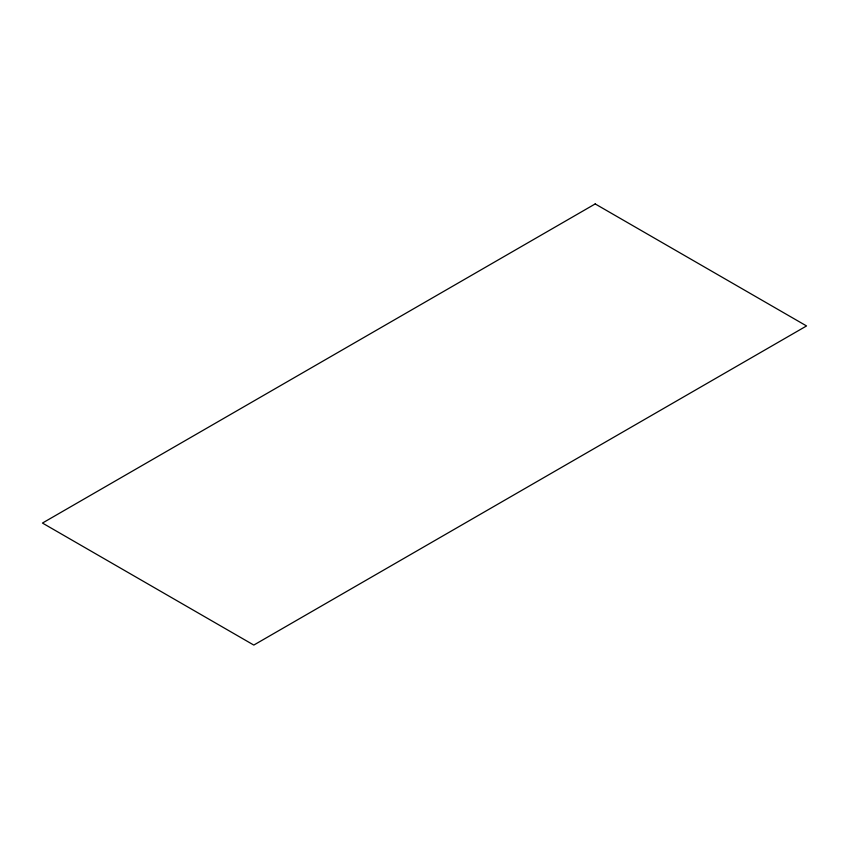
<?xml version="1.0" encoding="UTF-8"?>
<svg xmlns="http://www.w3.org/2000/svg" width="849" height="849" viewBox="0 0 849 849"><rect width="100%" height="100%" fill="white"/><g stroke="black" fill="none" stroke-linecap="round" stroke-linejoin="round"><path stroke-width="1.27" d="M595.202 203.93L42.45 523.058L253.798 645.07L806.55 325.942L595.202 203.93"/></g></svg>
